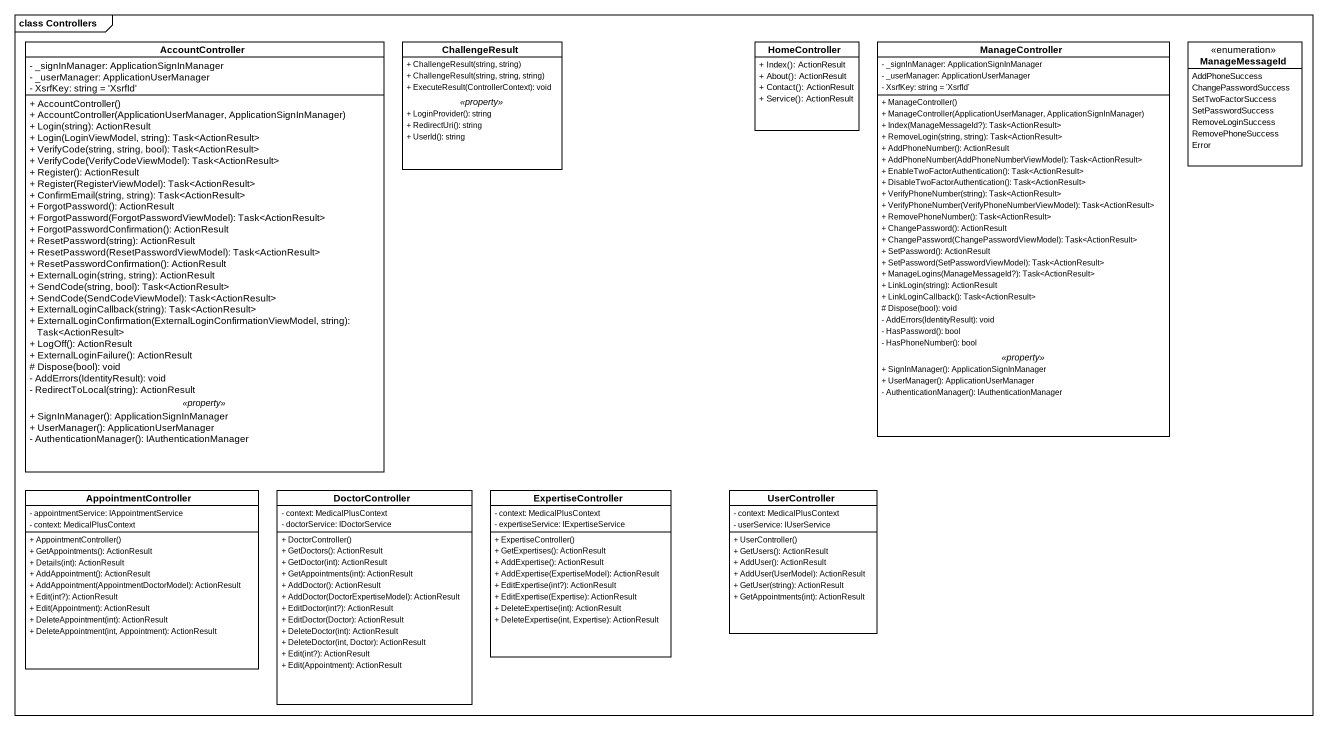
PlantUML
@startuml
mainframe class Controllers
hide circle
hide empty members
skinparam classAttributeIconSize 0
class AccountController {
  - _signInManager: ApplicationSignInManager
  - _userManager: ApplicationUserManager
  - XsrfKey: string = 'XsrfId'
  --
  + AccountController()
  + AccountController(ApplicationUserManager, ApplicationSignInManager)
  + Login(string): ActionResult
  + Login(LoginViewModel, string): Task<ActionResult>
  + VerifyCode(string, string, bool): Task<ActionResult>
  + VerifyCode(VerifyCodeViewModel): Task<ActionResult>
  + Register(): ActionResult
  + Register(RegisterViewModel): Task<ActionResult>
  + ConfirmEmail(string, string): Task<ActionResult>
  + ForgotPassword(): ActionResult
  + ForgotPassword(ForgotPasswordViewModel): Task<ActionResult>
  + ForgotPasswordConfirmation(): ActionResult
  + ResetPassword(string): ActionResult
  + ResetPassword(ResetPasswordViewModel): Task<ActionResult>
  + ResetPasswordConfirmation(): ActionResult
  + ExternalLogin(string, string): ActionResult
  + SendCode(string, bool): Task<ActionResult>
  + SendCode(SendCodeViewModel): Task<ActionResult>
  + ExternalLoginCallback(string): Task<ActionResult>
  + ExternalLoginConfirmation(ExternalLoginConfirmationViewModel, string): Task<ActionResult>
  + LogOff(): ActionResult
  + ExternalLoginFailure(): ActionResult
  # Dispose(bool): void
  - AddErrors(IdentityResult): void
  - RedirectToLocal(string): ActionResult
  .. <<property>> ..
  + SignInManager(): ApplicationSignInManager
  + UserManager(): ApplicationUserManager
  - AuthenticationManager(): IAuthenticationManager
}
class ChallengeResult {
  + ChallengeResult(string, string)
  + ChallengeResult(string, string, string)
  + ExecuteResult(ControllerContext): void
  .. <<property>> ..
  + LoginProvider(): string
  + RedirectUri(): string
  + UserId(): string
}
class HomeController {
  + Index(): ActionResult
  + About(): ActionResult
  + Contact(): ActionResult
  + Service(): ActionResult
}
class ManageController {
  - _signInManager: ApplicationSignInManager
  - _userManager: ApplicationUserManager
  - XsrfKey: string = 'XsrfId'
  --
  + ManageController()
  + ManageController(ApplicationUserManager, ApplicationSignInManager)
  + Index(ManageMessageId?): Task<ActionResult>
  + RemoveLogin(string, string): Task<ActionResult>
  + AddPhoneNumber(): ActionResult
  + AddPhoneNumber(AddPhoneNumberViewModel): Task<ActionResult>
  + EnableTwoFactorAuthentication(): Task<ActionResult>
  + DisableTwoFactorAuthentication(): Task<ActionResult>
  + VerifyPhoneNumber(string): Task<ActionResult>
  + VerifyPhoneNumber(VerifyPhoneNumberViewModel): Task<ActionResult>
  + RemovePhoneNumber(): Task<ActionResult>
  + ChangePassword(): ActionResult
  + ChangePassword(ChangePasswordViewModel): Task<ActionResult>
  + SetPassword(): ActionResult
  + SetPassword(SetPasswordViewModel): Task<ActionResult>
  + ManageLogins(ManageMessageId?): Task<ActionResult>
  + LinkLogin(string): ActionResult
  + LinkLoginCallback(): Task<ActionResult>
  # Dispose(bool): void
  - AddErrors(IdentityResult): void
  - HasPassword(): bool
  - HasPhoneNumber(): bool
  .. <<property>> ..
  + SignInManager(): ApplicationSignInManager
  + UserManager(): ApplicationUserManager
  - AuthenticationManager(): IAuthenticationManager
}
enum ManageMessageId {
  AddPhoneSuccess
  ChangePasswordSuccess
  SetTwoFactorSuccess
  SetPasswordSuccess
  RemoveLoginSuccess
  RemovePhoneSuccess
  Error
}
class AppointmentController {
  - appointmentService: IAppointmentService
  - context: MedicalPlusContext
  + AppointmentController()
  + GetAppointments(): ActionResult
  + Details(int): ActionResult
  + AddAppointment(): ActionResult
  + AddAppointment(AppointmentDoctorModel): ActionResult
  + Edit(int?): ActionResult
  + Edit(Appointment): ActionResult
  + DeleteAppointment(int): ActionResult
  + DeleteAppointment(int, Appointment): ActionResult
}
class DoctorController {
  - context: MedicalPlusContext
  - doctorService: IDoctorService
  + DoctorController()
  + GetDoctors(): ActionResult
  + GetDoctor(int): ActionResult
  + GetAppointments(int): ActionResult
  + AddDoctor(): ActionResult
  + AddDoctor(DoctorExpertiseModel): ActionResult
  + EditDoctor(int?): ActionResult
  + EditDoctor(Doctor): ActionResult
  + DeleteDoctor(int): ActionResult
  + DeleteDoctor(int, Doctor): ActionResult
  + Edit(int?): ActionResult
  + Edit(Appointment): ActionResult
}
class ExpertiseController {
  - context: MedicalPlusContext
  - expertiseService: IExpertiseService
  + ExpertiseController()
  + GetExpertises(): ActionResult
  + AddExpertise(): ActionResult
  + AddExpertise(ExpertiseModel): ActionResult
  + EditExpertise(int?): ActionResult
  + EditExpertise(Expertise): ActionResult
  + DeleteExpertise(int): ActionResult
  + DeleteExpertise(int, Expertise): ActionResult
}
class UserController {
  - context: MedicalPlusContext
  - userService: IUserService
  + UserController()
  + GetUsers(): ActionResult
  + AddUser(): ActionResult
  + AddUser(UserModel): ActionResult
  + GetUser(string): ActionResult
  + GetAppointments(int): ActionResult
}
@enduml
